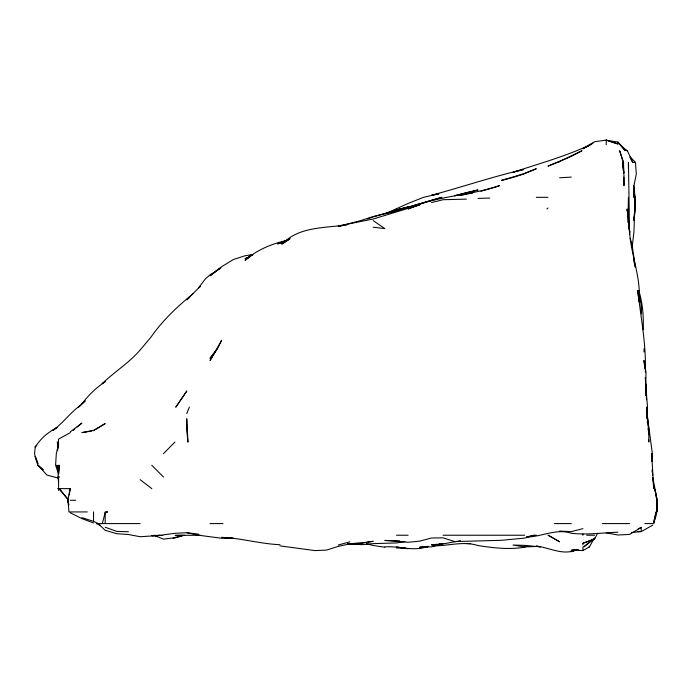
<?xml version="1.0" encoding="UTF-8"?>
<svg xmlns="http://www.w3.org/2000/svg" width="692" height="692" viewBox="0 0 692 692"><rect width="100%" height="100%" fill="white"/><g stroke="black" fill="none" stroke-linecap="round" stroke-linejoin="round"><path stroke-width="1.04" d="M646.553 399.647L645.273 377.399M628.362 168.718L628.457 162.369L629.538 232.278L628.682 220.627L629.685 234.398M634.901 206.856L635.109 197.324L633.82 185.672L633.742 197.324L633.958 185.672L636.311 174.021L635.455 162.369L630.274 157.006M643.223 329.729C643.672 316.875 642.842 303.831 639.001 291.488M652.028 461.08L652.374 453.667L647.245 415.537M639.079 301.132C641.173 277.198 630.628 254.448 629.538 230.678L629.781 232.278L627.09 208.975L627.125 211.095M58.751 473.458L59.209 465.318L58.586 465.318L58.586 473.458M652.374 453.667L651.812 461.08L651.613 453.667L653.758 488.621L652.928 478.622M59.209 465.318L57.99 476.97L58.586 482.238M36.719 445.241L35.275 446.539L34.6 453.667L35.275 457.274L37.87 463.536M634.547 212.15L633.708 220.627L635.412 208.975L635.109 197.324L634.235 194.409M57.349 450.492L58.586 439.091L70.238 432.699M651.518 461.08L652.011 456.85M69.209 494.979L70.238 488.621L57.626 488.621M57.514 450.578L58.586 444.411L56.32 453.667L55.594 465.318L58.586 474.046M653.845 523.584L656.033 511.933L653.577 522.607C660.583 508.274 655.359 492.393 652.841 477.627M632.177 246.845L633.907 232.278L635.169 197.324L635.04 208.975L634.91 202.618M68.785 505.134L67.747 500.273L70.238 488.621M102.338 523.584L105.193 512.452L107.718 511.933L105.193 511.933L105.193 523.584M597.62 533.29L594.584 539.059L582.932 543.281L582.932 544.95M186.754 413.634L189.374 407.06M217.426 348.803L221.708 340.222L210.057 360.454L216.683 349.694M576.574 549.777L571.272 550.252L582.932 550.555L589.428 546.888L594.065 538.575M217.236 348.803L210.057 358.309L216.812 349.59M163.45 453.667L174.964 442.015M546.948 208.975L547.969 208.024M189.902 296.998L186.754 299.87L200.04 286.549M85.073 401.17L81.89 404.042C88.187 395.227 96.283 387.754 105.193 381.629L102.113 383.757C114.647 371.552 129.932 362.4 141.168 348.803L150.96 337.151C162.525 320.508 177.429 306.478 193.051 293.702M85.073 400.945L78.525 407.06L80.203 405.702M200.04 286.661L198.405 288.08L205.334 278.885L210.057 274.862L220.817 267.821M589.177 542.269L583.78 546.888L594.584 538.757L582.932 543.281M73.257 430.363L74.823 429.04M77.175 427.059L81.89 423.089L70.238 431.912M220.047 268.461L210.057 275.805L221.708 266.654L233.368 259.526L245.02 255.763L252.701 254.561M250.175 256.767L245.02 260.33C256.992 249.743 272.259 243.584 287.742 240.167M81.094 404.889C70.584 412.095 63.309 423.028 52.86 430.363L56.952 427.647M289.931 238.757L282.327 243.93C298.018 227.46 321.616 228.031 342.471 225.436M289.922 238.662L281.428 243.93L286.99 240.859M95.133 429.801L105.193 423.582L93.558 430.363L81.89 432.612L91.422 431.099M641.19 530.565L641.19 527.451L629.538 534.423L617.887 535.002L606.235 532.831M93.541 430.761L94.224 430.363M56.709 427.647C48.137 432.336 40.049 438.737 35.275 447.387L35.275 446.539M652.841 525.064L641.19 531.638L638.015 531.629M392.909 211.19L396.499 209.321L390.669 212.055M588.754 145.83L582.932 148.616L592.784 143.227L582.932 148.763L594.584 141.756L606.235 140.078L617.887 143.971L617.887 142.111L606.235 140.199L617.887 143.971M559.62 161.513L582.041 150.709L571.272 156.409L547.969 166.123L559.62 161.582L557.778 162.369M385.816 213.525L408.15 203.448L423.521 197.324L438.866 193.821L431.453 195.23C462.299 187.039 492.522 176.633 523.697 169.497L513.014 172.325C539.094 163.589 565.788 156.375 590.7 144.585M638.275 528.783L641.19 527.451M250.919 256.023L245.02 258.696L250.487 256.36M576.133 549.829C563.262 555.892 549.457 547.588 536.317 546.057L540.443 546.888L524.666 545.357L513.014 545.071L524.666 546.888L527.935 546.247M576.133 549.716L571.272 551.732L577.102 549.673M288.711 239.501L277.682 243.93L283.858 242.027M392.606 211.579L395.521 210.377M396.499 209.97L408.15 206.899L396.499 209.892M367.244 218.957L372.201 217.297M373.187 216.959L400.019 208.975M513.014 177.481L523.619 174.021L536.317 168.753L522.91 174.021L501.363 180.439L512.045 177.732M397.467 210.775L403.401 208.975L384.838 213.767L396.499 210.705M536.317 535.236L534.129 535.236L524.666 538.099L501.363 540.314L454.756 541.585L443.105 537.84L431.453 537.995L419.802 541.135L408.15 542.277L384.838 540.452L399.673 540.815M438.866 544.033L443.105 543.531L431.453 546.862L419.802 547.121L427.682 546.888L419.802 547.77L426.635 546.888C412.839 551.515 398.843 545.815 384.838 546.888M480.975 191.243L499.486 185.672C469.652 196.018 436.989 195.334 408.15 208.975L419.802 204.78L373.187 219.027L338.232 225.973L342.471 225.601M390.669 212.703L396.499 211.069M338.232 545.037L349.884 541.801M460.578 195.429L466.408 193.829L458.64 195.568M575.164 549.673L571.272 550.702L578.694 549.751M582.932 528.645L571.272 531.655L559.62 531.049M431.453 202.574L443.105 199.703L466.408 199.132M340.179 225.999L360.627 220.627L373.187 216.553L396.499 210.861M460.578 540.712L443.105 543.895L431.453 544.907L436.747 544.284M432.422 545.979L443.105 543.531M200.265 535.236L175.102 535.374L182.601 535.262M175.102 537.416L184.738 535.236M526.768 536.819L534.129 535.236M252.71 254.993L249.743 255.582L252.71 255.071M463.233 194.789L472.766 193.025M404.967 541.551L396.499 542.935L373.187 543.627L361.535 544.716L353.067 543.557M425.45 546.732L428.452 546.273M163.45 534.838L175.102 533.281L186.754 532.728L198.405 534.146M526.785 537.018C541.845 536.862 556.368 528.169 571.272 533.29C586.842 535.054 602.343 532.797 617.887 532.209M175.102 537.779L163.45 539.129L153.858 535.236M631.658 532.537L641.19 531.508L638.015 531.395M344.59 225.22L346.709 225.004M524.666 547.208C509.122 549.777 493.483 547.969 478.06 545.547C462.922 540.737 447.759 546.273 432.509 545.806M159.783 535.236L151.799 535.72L162.957 535.236L140.147 536.732L128.496 534.527L116.844 533.696L105.193 530.34L98.169 523.584L93.541 521.344L81.89 517.651M347.765 543.704L361.535 544.405M559.62 177.809L571.272 177.091M354.122 543.358L361.535 542.995L373.187 541.3L361.535 543.168L347.765 543.955M524.666 546.888L536.317 546.481M478.06 198.396L489.711 198.068M466.408 543.609L470.647 543.592M635.455 162.369L632.696 162.369L627.385 150.709L626.502 150.709L617.887 142.206L625.343 150.709L617.887 142.111M536.317 197.324L547.969 197.324M58.586 442.015L58.379 447.309M37.87 463.329L35.275 456.365L37.826 465.318L38.614 465.318M57.99 476.97L59.538 476.97M67.747 500.273L68.361 500.273L59.573 488.621M70.238 500.273L75.783 500.273M87.304 511.933L68.966 511.933L67.954 500.273L68.785 504.511M98.169 523.584L140.147 523.584M210.057 523.584L222.988 523.584M554.37 523.584L571.272 523.584M602.334 523.584L629.538 523.584M644.832 523.584L652.841 523.584M396.499 535.236L408.15 535.236M443.105 535.236L524.666 535.236M586.669 535.236L594.584 535.236M588.823 546.888L589.428 546.888M396.499 547.969L406.031 548.176M128.496 531.776L116.844 531.387L105.193 527.252M279.975 544.691C260.374 543.912 241.37 538.134 221.708 537.39L228.066 537.874M357.297 543.592L361.535 543.86L349.884 543.869L338.232 546.377L326.581 550.088L314.929 550.598L279.975 545.876M230.185 538.039L233.368 538.281L221.708 538.272L198.405 535.201L186.754 532.719M354.122 543.583L358.361 544.05M384.838 547.208L373.187 545.478L366.397 543.687M373.187 227.192L384.838 228.611L373.187 220.627M396.577 546.888L408.15 548.825M58.586 478.215L46.926 475.049L38.147 465.318L42.939 469.565M93.541 522.988L81.89 518.602L70.238 512.763M96.3 523.584L100.254 525.289M548.021 535.236L559.62 541.793L548.358 535.236M623.068 148.105L627.385 150.709M140.147 479.694L151.799 488.621M37.826 465.318L43.138 469.859M151.799 465.318L163.45 476.97M68.456 499.503L58.586 488.621L58.586 490.412M629.988 157.344L632.696 162.369M630.135 238.42L631.943 243.93L635.334 267.233L633.422 259.465M622.921 161.392L619.651 150.709L623.544 162.369L623.769 172.957L623.224 162.369M654.926 489.599L657.4 500.273L656.82 511.933L656.864 500.273L654.892 489.685M647.418 420.831L647.721 422.95M648.032 425.07L648.646 429.308M646.709 416.593L647.011 418.712M58.448 470.863L57.67 465.318L58.483 473.371M628.275 222.746L628.466 197.324L628.172 222.746M628.691 225.921L629.114 229.104M644.953 368.923L643.923 360.454L645.991 372.106L645.697 395.409L645.593 383.757L647.522 407.06L647.314 418.712L646.527 407.06L648.854 430.363L648.837 442.015L648.733 439.896M638.906 301.132L637.73 290.536C640.861 317.749 646.293 344.521 645.342 372.106M639.114 293.719L640.039 302.188L639.097 290.536M623.674 172.957L622.506 162.369L623.95 174.021L623.994 185.672L623.847 177.195M647.357 421.886L647.582 424.006M648.041 428.244L648.266 430.363M57.289 442.015L57.808 447.309M645.515 383.757L646.613 395.409M652.201 469.557L652.66 474.85M652.245 470.621L652.573 474.85M641.19 302.612L641.536 313.839L641.19 302.188M643.984 348.803L644.062 351.977M648.802 430.363L648.871 434.602M606.235 140.078L606.235 144.697M594.584 537.935L594.584 539.059M582.932 533.921L582.932 535.236M582.932 547.087L582.932 550.555M93.541 511.933L93.541 521.344M58.586 476.97L58.586 487.557M183.19 535.236A34.799 34.799 0 0 1 173.017 538.099M157.283 536.412A34.799 34.799 0 0 1 154.342 535.236M186.754 391.118L175.872 407.06L186.754 391.118M431.453 200.343L401.974 208.975L441.868 197.324L431.453 200.343M466.408 192.635L454.756 195.715L478.06 189.963L466.408 192.635M58.586 471.719L56.908 465.318L58.586 471.78M187.965 442.015L186.754 430.363L186.754 418.712L187.965 442.015"/></g></svg>
